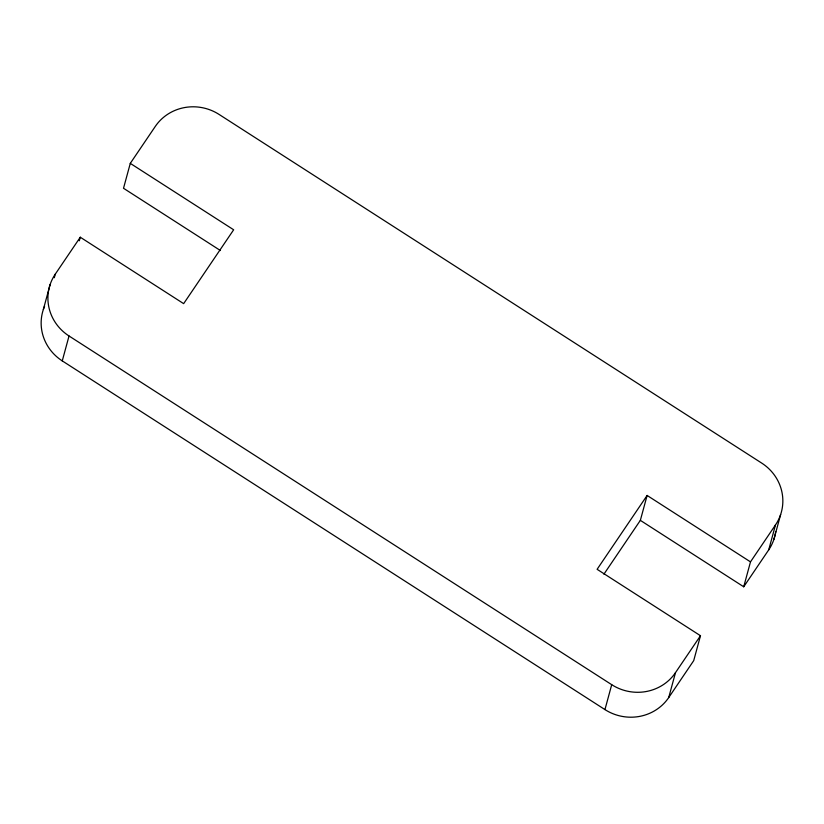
<?xml version="1.0" encoding="UTF-8"?>
<svg xmlns="http://www.w3.org/2000/svg" width="824" height="824" viewBox="0 0 824 824"><rect width="100%" height="100%" fill="white"/><g stroke="black" fill="none" stroke-linecap="round" stroke-linejoin="round"><path stroke-width="1.24" d="M43.353 309.464L50.12 284.558M54.312 277.709L55.27 274.155L80.278 237.219L183.649 303.644L233.655 229.783L130.285 163.368L155.283 126.433A46.247 44.414 15.2 0 1 219.05 114.412L761.736 463.109A46.247 44.414 15.2 0 1 775.487 524.939L768.73 549.845L743.722 586.781L640.351 520.356L647.118 495.451L750.489 561.875L743.722 586.781M79.31 240.783L80.278 237.219M647.118 495.451L597.112 569.312L700.482 635.726L693.715 660.632L668.717 697.567A46.247 44.414 15.2 0 1 604.95 709.588L62.264 360.891L69.031 335.986A46.247 44.414 15.2 0 1 55.27 274.155M130.285 163.368L123.518 188.274L220.42 250.537M604.95 709.588L611.717 684.682A46.247 44.414 15.2 0 0 675.484 672.662L700.482 635.726M668.717 697.567L675.484 672.662M773.88 539.442L780.647 514.537M603.92 574.174L640.351 520.356M750.489 561.875L775.487 524.939M69.031 335.986L611.717 684.682M62.264 360.891A46.247 44.414 15.2 0 1 44.599 306.209M775.714 531.511A46.247 44.414 15.2 0 1 768.73 549.845"/></g></svg>
